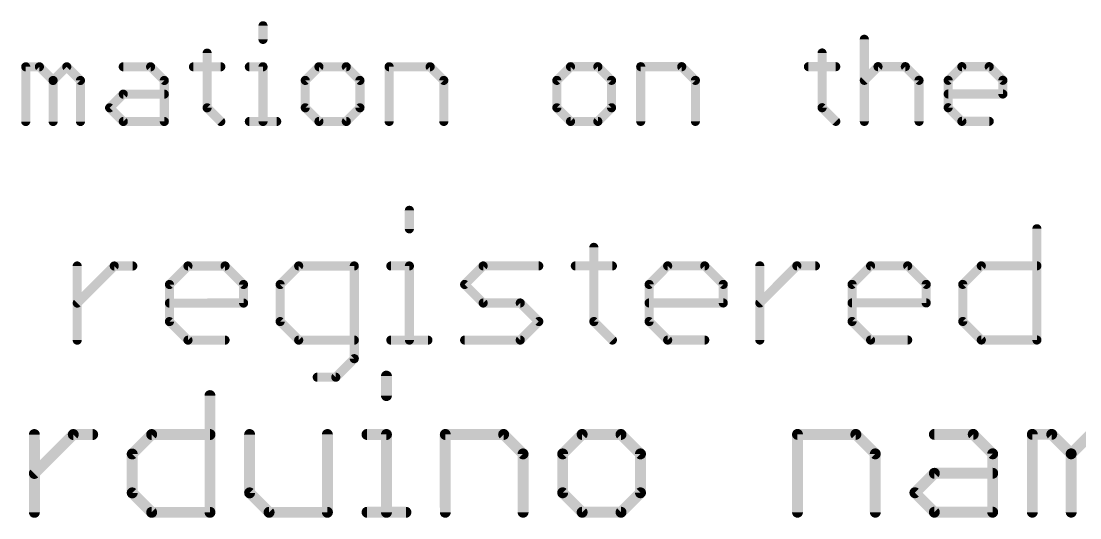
# Model space of a CAD drawing. Header units: millimetres. Extents: x -20 to 130, y -23 to 60.
# Drawn here: x -1.86 to 12.9, y -22.87 to -15.94 of the extents above; entities that cross this region are included whole.
import ezdxf

# ---------------------------------------------------------------- set-up
doc = ezdxf.new("R2010")
doc.units = ezdxf.units.MM
doc.header["$MEASUREMENT"] = 0
doc.layers.add('1', color=22, linetype='CONTINUOUS')

msp = doc.modelspace()

# ---------------------------------------------------------------- linework, layer by layer
at = {"layer": '1'}
for points, const_width in [([(1.50953, -16.0066), (1.50957, -16.1972)], 0.127), ([(9.89446, -16.19574), (9.89466, -17.33974)], 0.127), ([(0.73, -16.38804), (0.73013, -17.15064)], 0.127), ([(9.3056, -16.38654), (9.30573, -17.14914)], 0.127), ([(-1.79947, -16.57918), (-1.60877, -16.57914)], 0.127), ([(-1.79934, -17.34178), (-1.79947, -16.57918)], 0.127), ([(-1.60877, -16.57914), (-1.41804, -16.76971)], 0.127), ([(-1.41804, -16.76971), (-1.22747, -16.57908)], 0.127), ([(-1.22747, -16.57908), (-1.03674, -16.76964)], 0.127), ([(-0.43937, -16.57894), (-0.05807, -16.57887)], 0.127), ([(-0.05807, -16.57887), (0.13266, -16.76944)], 0.127), ([(0.53933, -16.57877), (0.92073, -16.5787)], 0.127), ([(1.31893, -16.57863), (1.50963, -16.5786)], 0.127), ([(1.50963, -16.5786), (1.50976, -17.3412)], 0.127), ([(2.28923, -16.57846), (2.09856, -16.7691)], 0.127), ([(2.67053, -16.5784), (2.28923, -16.57846)], 0.127), ([(2.86126, -16.76896), (2.67053, -16.5784)], 0.127), ([(3.26793, -16.57829), (3.83993, -16.57819)], 0.127), ([(3.26806, -17.34089), (3.26793, -16.57829)], 0.127), ([(3.83993, -16.57819), (4.03066, -16.76876)], 0.127), ([(5.79743, -16.57785), (5.60676, -16.76848)], 0.127), ([(6.17873, -16.57779), (5.79743, -16.57785)], 0.127), ([(6.36946, -16.76835), (6.17873, -16.57779)], 0.127), ([(6.77613, -16.57768), (7.34813, -16.57758)], 0.127), ([(6.77626, -17.34028), (6.77613, -16.57768)], 0.127), ([(7.34813, -16.57758), (7.53886, -16.76815)], 0.127), ([(9.11493, -16.57727), (9.49623, -16.57721)], 0.127), ([(9.89456, -16.76774), (10.08523, -16.5771)], 0.127), ([(10.08523, -16.5771), (10.46653, -16.57704)], 0.127), ([(10.46653, -16.57704), (10.65726, -16.7676)], 0.127), ([(11.06396, -16.76753), (11.25463, -16.5769)], 0.127), ([(11.25463, -16.5769), (11.63593, -16.57683)], 0.127), ([(11.63593, -16.57683), (11.82666, -16.7674)], 0.127), ([(-1.41804, -16.76971), (-1.41794, -17.34171)], 0.127), ([(-1.03674, -16.76964), (-1.03664, -17.34164)], 0.127), ([(0.13266, -16.76944), (0.13276, -17.34144)], 0.127), ([(2.09856, -16.7691), (2.09863, -17.1504)], 0.127), ([(2.86133, -17.15026), (2.86126, -16.76896)], 0.127), ([(4.03066, -16.76876), (4.03076, -17.34076)], 0.127), ([(5.60676, -16.76848), (5.60683, -17.14978)], 0.127), ([(6.36953, -17.14965), (6.36946, -16.76835)], 0.127), ([(7.53886, -16.76815), (7.53896, -17.34015)], 0.127), ([(10.65726, -16.7676), (10.65736, -17.3396)], 0.127), ([(11.06403, -17.14883), (11.06396, -16.76753)], 0.127), ([(11.82666, -16.7674), (11.8267, -16.9581)], 0.127), ([(-0.62997, -17.15087), (-0.4393, -16.96024)], 0.127), ([(-0.4393, -16.96024), (0.1327, -16.96014)], 0.127), ([(11.8267, -16.9581), (11.064, -16.95823)], 0.127), ([(-0.43924, -17.34154), (-0.62997, -17.15087)], 0.127), ([(0.73013, -17.15064), (0.92086, -17.3413)], 0.127), ([(2.09863, -17.1504), (2.28936, -17.34106)], 0.127), ([(2.67066, -17.341), (2.86133, -17.15026)], 0.127), ([(5.60683, -17.14978), (5.79756, -17.34045)], 0.127), ([(6.17886, -17.34038), (6.36953, -17.14965)], 0.127), ([(9.30573, -17.14914), (9.49636, -17.33981)], 0.127), ([(11.25476, -17.3395), (11.06403, -17.14883)], 0.127), ([(0.13276, -17.34144), (-0.43924, -17.34154)], 0.127), ([(1.31906, -17.34123), (1.70046, -17.34117)], 0.127), ([(2.28936, -17.34106), (2.67066, -17.341)], 0.127), ([(5.79756, -17.34045), (6.17886, -17.34038)], 0.127), ([(11.63606, -17.33943), (11.25476, -17.3395)], 0.127), ([(3.55018, -18.57964), (3.55023, -18.83814)], 0.127), ([(12.30093, -18.83662), (12.3012, -20.38732)], 0.127), ([(6.12297, -19.09609), (6.12315, -20.12989)], 0.127), ([(-1.0815, -20.38965), (-1.08168, -19.35585)], 0.127), ([(-1.08159, -19.87275), (-0.56478, -19.35576)], 0.127), ([(-0.56478, -19.35576), (-0.30628, -19.35572)], 0.127), ([(0.20466, -19.61403), (0.46312, -19.35558)], 0.127), ([(0.46312, -19.35558), (0.98002, -19.35549)], 0.127), ([(0.98002, -19.35549), (1.23856, -19.61385)], 0.127), ([(2.00672, -19.35531), (1.74836, -19.61376)], 0.127), ([(2.78212, -19.35518), (2.00672, -19.35531)], 0.127), ([(2.78234, -20.64748), (2.78212, -19.35518)], 0.127), ([(3.29192, -19.35509), (3.55032, -19.35504)], 0.127), ([(3.55032, -19.35504), (3.5505, -20.38884)], 0.127), ([(4.32096, -19.61331), (4.57942, -19.35486)], 0.127), ([(4.57942, -19.35486), (5.35472, -19.35473)], 0.127), ([(5.86452, -19.35464), (6.38142, -19.35455)], 0.127), ([(6.89366, -19.61286), (7.15212, -19.35442)], 0.127), ([(7.15212, -19.35442), (7.66902, -19.35432)], 0.127), ([(7.66902, -19.35432), (7.92746, -19.61268)], 0.127), ([(8.4374, -20.38799), (8.43722, -19.35419)], 0.127), ([(8.43731, -19.87109), (8.95412, -19.3541)], 0.127), ([(8.95412, -19.3541), (9.21262, -19.35406)], 0.127), ([(9.72356, -19.61237), (9.98202, -19.35392)], 0.127), ([(9.98202, -19.35392), (10.49892, -19.35383)], 0.127), ([(10.49892, -19.35383), (10.75746, -19.61219)], 0.127), ([(11.26726, -19.6121), (11.52562, -19.35365)], 0.127), ([(11.52562, -19.35365), (12.30102, -19.35352)], 0.127), ([(0.20475, -20.13093), (0.20466, -19.61403)], 0.127), ([(1.23856, -19.61385), (1.23861, -19.87235)], 0.127), ([(1.74836, -19.61376), (1.74845, -20.13066)], 0.127), ([(4.57951, -19.87176), (4.32096, -19.61331)], 0.127), ([(6.89375, -20.12976), (6.89366, -19.61286)], 0.127), ([(7.92746, -19.61268), (7.92751, -19.87118)], 0.127), ([(9.72365, -20.12927), (9.72356, -19.61237)], 0.127), ([(10.75746, -19.61219), (10.75751, -19.87069)], 0.127), ([(11.26735, -20.129), (11.26726, -19.6121)], 0.127), ([(1.23861, -19.87235), (0.20471, -19.87253)], 0.127), ([(5.09641, -19.87167), (4.57951, -19.87176)], 0.127), ([(5.35485, -20.13003), (5.09641, -19.87167)], 0.127), ([(7.92751, -19.87118), (6.89371, -19.87136)], 0.127), ([(10.75751, -19.87069), (9.72361, -19.87087)], 0.127), ([(0.4633, -20.38938), (0.20475, -20.13093)], 0.127), ([(1.74845, -20.13066), (2.0069, -20.38911)], 0.127), ([(5.0965, -20.38857), (5.35485, -20.13003)], 0.127), ([(6.12315, -20.12989), (6.3816, -20.38835)], 0.127), ([(7.1523, -20.38822), (6.89375, -20.12976)], 0.127), ([(9.9822, -20.38772), (9.72365, -20.12927)], 0.127), ([(11.5258, -20.38745), (11.26735, -20.129)], 0.127), ([(0.9802, -20.38929), (0.4633, -20.38938)], 0.127), ([(2.0069, -20.38911), (2.7823, -20.38898)], 0.127), ([(3.2921, -20.38889), (3.809, -20.3888)], 0.127), ([(4.3211, -20.38871), (5.0965, -20.38857)], 0.127), ([(7.6692, -20.38812), (7.1523, -20.38822)], 0.127), ([(10.4991, -20.38763), (9.9822, -20.38772)], 0.127), ([(12.3012, -20.38732), (11.5258, -20.38745)], 0.127), ([(2.52389, -20.90592), (2.78234, -20.64748)], 0.127), ([(3.23068, -20.891), (3.23073, -21.1622)], 0.1524), ([(2.26549, -20.90597), (2.52389, -20.90592)], 0.127), ([(0.76993, -21.16263), (0.77022, -22.78963)], 0.1524), ([(-1.67878, -22.79006), (-1.67897, -21.70536)], 0.1524), ([(-1.67888, -22.24776), (-1.13657, -21.70526)], 0.1524), ([(-1.13657, -21.70526), (-0.86547, -21.70521)], 0.1524), ([(-0.31463, -21.97632), (-0.04347, -21.70507)], 0.1524), ([(-0.04347, -21.70507), (0.77003, -21.70493)], 0.1524), ([(1.32253, -21.70483), (1.32267, -22.51833)], 0.1524), ([(2.40732, -22.78934), (2.40713, -21.70464)], 0.1524), ([(2.95963, -21.70455), (3.23083, -21.7045)], 0.1524), ([(3.23083, -21.7045), (3.23102, -22.7892)], 0.1524), ([(4.05113, -21.70436), (4.86463, -21.70421)], 0.1524), ([(4.05132, -22.78906), (4.05113, -21.70436)], 0.1524), ([(4.86463, -21.70421), (5.13577, -21.97537)], 0.1524), ([(5.95943, -21.70402), (5.68827, -21.97527)], 0.1524), ([(6.50173, -21.70393), (5.95943, -21.70402)], 0.1524), ([(6.77297, -21.97508), (6.50173, -21.70393)], 0.1524), ([(8.96263, -21.7035), (9.77603, -21.70336)], 0.1524), ([(8.96282, -22.7882), (8.96263, -21.7035)], 0.1524), ([(9.77603, -21.70336), (10.04727, -21.97451)], 0.1524), ([(10.87093, -21.70317), (11.41323, -21.70307)], 0.1524), ([(11.41323, -21.70307), (11.68447, -21.97422)], 0.1524), ([(12.23693, -21.70293), (12.50803, -21.70288)], 0.1524), ([(12.23712, -22.78763), (12.23693, -21.70293)], 0.1524), ([(12.50803, -21.70288), (12.77927, -21.97403)], 0.1524), ([(12.77927, -21.97403), (13.05043, -21.70279)], 0.1524), ([(-0.31453, -22.51862), (-0.31463, -21.97632)], 0.1524), ([(5.13577, -21.97537), (5.13592, -22.78887)], 0.1524), ([(5.68827, -21.97527), (5.68837, -22.51757)], 0.1524), ([(6.77307, -22.51738), (6.77297, -21.97508)], 0.1524), ([(10.04727, -21.97451), (10.04742, -22.78801)], 0.1524), ([(11.68447, -21.97422), (11.68462, -22.78772)], 0.1524), ([(12.77927, -21.97403), (12.77942, -22.78753)], 0.1524), ([(10.59987, -22.51671), (10.87102, -22.24557)], 0.1524), ([(10.87102, -22.24557), (11.68452, -22.24542)], 0.1524), ([(-0.04328, -22.78977), (-0.31453, -22.51862)], 0.1524), ([(1.32267, -22.51833), (1.59392, -22.78949)], 0.1524), ([(5.68837, -22.51757), (5.95962, -22.78872)], 0.1524), ([(6.50192, -22.78863), (6.77307, -22.51738)], 0.1524), ([(10.87112, -22.78787), (10.59987, -22.51671)], 0.1524), ([(0.77022, -22.78963), (-0.04328, -22.78977)], 0.1524), ([(1.59392, -22.78949), (2.40732, -22.78934)], 0.1524), ([(2.95982, -22.78925), (3.50222, -22.78915)], 0.1524), ([(5.95962, -22.78872), (6.50192, -22.78863)], 0.1524), ([(11.68462, -22.78772), (10.87112, -22.78787)], 0.1524)]:
    msp.add_lwpolyline(points, dxfattribs=dict(at, const_width=const_width))
for points, const_width in [([(1.54123, -16.00659, 1), (1.47783, -16.00661)], 0.0635), ([(1.47787, -16.19721, 1), (1.54127, -16.19719)], 0.0635), ([(9.92626, -16.19573, 1), (9.86276, -16.19574)], 0.0635), ([(0.7618, -16.38803, 1), (0.6983, -16.38804)], 0.0635), ([(9.3373, -16.38653, 1), (9.2738, -16.38654)], 0.0635), ([(-1.79947, -16.54738, 1), (-1.79946, -16.61088)], 0.0635), ([(-1.76767, -16.57917, 1), (-1.83117, -16.57918)], 0.0635), ([(-1.58627, -16.55664, 1), (-1.63116, -16.60155)], 0.0635), ([(-1.60876, -16.61084, 1), (-1.60877, -16.54734)], 0.0635), ([(-1.20497, -16.55657, 1), (-1.24986, -16.60148)], 0.0635), ([(-1.20496, -16.60147, 1), (-1.24987, -16.55658)], 0.0635), ([(-0.43937, -16.54714, 1), (-0.43936, -16.61064)], 0.0635), ([(-0.03557, -16.55637, 1), (-0.08046, -16.60128)], 0.0635), ([(-0.05806, -16.61057, 1), (-0.05807, -16.54707)], 0.0635), ([(0.53933, -16.54697, 1), (0.53934, -16.61047)], 0.0635), ([(0.92074, -16.6104, 1), (0.92073, -16.5469)], 0.0635), ([(1.31893, -16.54683, 1), (1.31894, -16.61033)], 0.0635), ([(1.54133, -16.57859, 1), (1.47793, -16.57861)], 0.0635), ([(1.50964, -16.6103, 1), (1.50963, -16.5468)], 0.0635), ([(2.28923, -16.54666, 1), (2.28924, -16.61016)], 0.0635), ([(2.31164, -16.60086, 1), (2.26673, -16.55597)], 0.0635), ([(2.69303, -16.55589, 1), (2.64814, -16.6008)], 0.0635), ([(2.67054, -16.6101, 1), (2.67053, -16.5466)], 0.0635), ([(3.26793, -16.54649, 1), (3.26794, -16.60999)], 0.0635), ([(3.29973, -16.57829, 1), (3.23623, -16.5783)], 0.0635), ([(3.86243, -16.55569, 1), (3.81754, -16.6006)], 0.0635), ([(3.83994, -16.60989, 1), (3.83993, -16.54639)], 0.0635), ([(5.79743, -16.54605, 1), (5.79744, -16.60955)], 0.0635), ([(5.81984, -16.60025, 1), (5.77493, -16.55536)], 0.0635), ([(6.20123, -16.55528, 1), (6.15634, -16.60019)], 0.0635), ([(6.17874, -16.60949, 1), (6.17873, -16.54599)], 0.0635), ([(6.77613, -16.54588, 1), (6.77614, -16.60938)], 0.0635), ([(6.80793, -16.57768, 1), (6.74443, -16.57769)], 0.0635), ([(7.37063, -16.55508, 1), (7.32574, -16.59998)], 0.0635), ([(7.34814, -16.60928, 1), (7.34813, -16.54578)], 0.0635), ([(9.11493, -16.54547, 1), (9.11494, -16.60897)], 0.0635), ([(9.49624, -16.60891, 1), (9.49623, -16.54541)], 0.0635), ([(10.08523, -16.5453, 1), (10.08524, -16.6088)], 0.0635), ([(10.10764, -16.5995, 1), (10.06273, -16.55461)], 0.0635), ([(10.48903, -16.55453, 1), (10.44404, -16.59944)], 0.0635), ([(10.46654, -16.60874, 1), (10.46653, -16.54524)], 0.0635), ([(11.25463, -16.5451, 1), (11.25464, -16.6086)], 0.0635), ([(11.27704, -16.5993, 1), (11.23213, -16.5544)], 0.0635), ([(11.65833, -16.55433, 1), (11.61344, -16.59924)], 0.0635), ([(11.63594, -16.60853, 1), (11.63593, -16.54503)], 0.0635), ([(-1.38634, -16.76971, 1), (-1.44984, -16.76972)], 0.0635), ([(-1.44054, -16.74731, 1), (-1.39563, -16.79221)], 0.0635), ([(-1.44053, -16.79221, 1), (-1.39564, -16.74731)], 0.0635), ([(-1.00504, -16.76964, 1), (-1.06854, -16.76965)], 0.0635), ([(-1.05923, -16.79215, 1), (-1.01434, -16.74724)], 0.0635), ([(0.16436, -16.76943, 1), (0.10086, -16.76945)], 0.0635), ([(0.11017, -16.79194, 1), (0.15506, -16.74704)], 0.0635), ([(2.13036, -16.76909, 1), (2.06686, -16.7691)], 0.0635), ([(2.07616, -16.7467, 1), (2.12107, -16.79159)], 0.0635), ([(2.89296, -16.76896, 1), (2.82946, -16.76897)], 0.0635), ([(2.83877, -16.79147, 1), (2.88366, -16.74656)], 0.0635), ([(4.06236, -16.76875, 1), (3.99886, -16.76877)], 0.0635), ([(4.00817, -16.79126, 1), (4.05306, -16.74636)], 0.0635), ([(5.63856, -16.76848, 1), (5.57506, -16.76849)], 0.0635), ([(5.58436, -16.74609, 1), (5.62927, -16.79098)], 0.0635), ([(6.40116, -16.76835, 1), (6.33766, -16.76836)], 0.0635), ([(6.34697, -16.79086, 1), (6.39186, -16.74595)], 0.0635), ([(7.57056, -16.76814, 1), (7.50706, -16.76815)], 0.0635), ([(7.51637, -16.79065, 1), (7.56126, -16.74574)], 0.0635), ([(9.87216, -16.74534, 1), (9.91707, -16.79023)], 0.0635), ([(10.68896, -16.7676, 1), (10.62546, -16.76761)], 0.0635), ([(10.63477, -16.79011, 1), (10.67966, -16.7452)], 0.0635), ([(11.09576, -16.76753, 1), (11.03226, -16.76754)], 0.0635), ([(11.04156, -16.74514, 1), (11.08647, -16.79003)], 0.0635), ([(11.85836, -16.76739, 1), (11.79486, -16.7674)], 0.0635), ([(11.80417, -16.7899, 1), (11.84906, -16.745)], 0.0635), ([(-0.43931, -16.92844, 1), (-0.4393, -16.99194)], 0.0635), ([(-0.4168, -16.98264, 1), (-0.46171, -16.93774)], 0.0635), ([(0.1327, -16.99184, 1), (0.13269, -16.92834)], 0.0635), ([(11.06399, -16.92643, 1), (11.064, -16.98993)], 0.0635), ([(11.7949, -16.9581, 1), (11.8584, -16.95809)], 0.0635), ([(11.8267, -16.9898, 1), (11.82669, -16.9263)], 0.0635), ([(-0.60747, -17.12847, 1), (-0.65236, -17.17338)], 0.0635), ([(-0.65237, -17.12848, 1), (-0.60746, -17.17337)], 0.0635), ([(0.75263, -17.12823, 1), (0.70774, -17.17314)], 0.0635), ([(0.69843, -17.15064, 1), (0.76193, -17.15063)], 0.0635), ([(2.12113, -17.12799, 1), (2.07624, -17.1729)], 0.0635), ([(2.06693, -17.1504, 1), (2.13043, -17.15039)], 0.0635), ([(2.82953, -17.15027, 1), (2.89303, -17.15026)], 0.0635), ([(2.88374, -17.17276, 1), (2.83883, -17.12787)], 0.0635), ([(5.62933, -17.12738, 1), (5.58444, -17.17229)], 0.0635), ([(5.57513, -17.14979, 1), (5.63863, -17.14978)], 0.0635), ([(6.33773, -17.14966, 1), (6.40123, -17.14965)], 0.0635), ([(6.39194, -17.17215, 1), (6.34703, -17.12726)], 0.0635), ([(9.32813, -17.12674, 1), (9.28324, -17.17164)], 0.0635), ([(9.27393, -17.14914, 1), (9.33743, -17.14913)], 0.0635), ([(11.08653, -17.12643, 1), (11.04164, -17.17134)], 0.0635), ([(11.03233, -17.14884, 1), (11.09583, -17.14883)], 0.0635), ([(-1.83104, -17.34178, 1), (-1.76754, -17.34177)], 0.0635), ([(-1.44974, -17.34172, 1), (-1.38624, -17.34171)], 0.0635), ([(-1.06844, -17.34165, 1), (-1.00494, -17.34164)], 0.0635), ([(-0.43924, -17.30984, 1), (-0.43923, -17.37324)], 0.0635), ([(-0.46163, -17.36404, 1), (-0.41674, -17.31904)], 0.0635), ([(0.10096, -17.34145, 1), (0.16446, -17.34143)], 0.0635), ([(0.13277, -17.37314, 1), (0.13276, -17.30974)], 0.0635), ([(0.89837, -17.36381, 1), (0.94326, -17.3188)], 0.0635), ([(1.31906, -17.30953, 1), (1.31907, -17.37293)], 0.0635), ([(1.47806, -17.34121, 1), (1.54146, -17.34119)], 0.0635), ([(1.70047, -17.37287, 1), (1.70046, -17.30947)], 0.0635), ([(2.28936, -17.30936, 1), (2.28937, -17.37276)], 0.0635), ([(2.26687, -17.36357, 1), (2.31176, -17.31856)], 0.0635), ([(2.64826, -17.3185, 1), (2.69317, -17.36349)], 0.0635), ([(2.67067, -17.3727, 1), (2.67066, -17.3093)], 0.0635), ([(3.23636, -17.3409, 1), (3.29986, -17.34089)], 0.0635), ([(3.99896, -17.34077, 1), (4.06246, -17.34075)], 0.0635), ([(5.79756, -17.30875, 1), (5.79757, -17.37215)], 0.0635), ([(5.77507, -17.36296, 1), (5.81996, -17.31795)], 0.0635), ([(6.15646, -17.31789, 1), (6.20137, -17.36288)], 0.0635), ([(6.17887, -17.37208, 1), (6.17886, -17.30868)], 0.0635), ([(6.74456, -17.34029, 1), (6.80806, -17.34028)], 0.0635), ([(7.50716, -17.34015, 1), (7.57066, -17.34014)], 0.0635), ([(9.47397, -17.36231, 1), (9.51886, -17.3173)], 0.0635), ([(9.86296, -17.33974, 1), (9.92646, -17.33973)], 0.0635), ([(10.62556, -17.33961, 1), (10.68906, -17.3396)], 0.0635), ([(11.25476, -17.3078, 1), (11.25477, -17.3712)], 0.0635), ([(11.23227, -17.362, 1), (11.27716, -17.317)], 0.0635), ([(11.63607, -17.37113, 1), (11.63606, -17.30773)], 0.0635), ([(3.58198, -18.57964, 1), (3.51848, -18.57965)], 0.0635), ([(3.51853, -18.83815, 1), (3.58203, -18.83814)], 0.0635), ([(12.33263, -18.83661, 1), (12.26913, -18.83662)], 0.0635), ([(6.15467, -19.09609, 1), (6.09117, -19.0961)], 0.0635), ([(-1.04988, -19.35585, 1), (-1.11338, -19.35586)], 0.0635), ([(-0.56479, -19.32396, 1), (-0.56478, -19.38746)], 0.0635), ([(-0.54228, -19.37816, 1), (-0.58719, -19.33327)], 0.0635), ([(-0.30628, -19.38742, 1), (-0.30629, -19.32392)], 0.0635), ([(0.46311, -19.32378, 1), (0.46312, -19.38728)], 0.0635), ([(0.48552, -19.37798, 1), (0.44061, -19.33309)], 0.0635), ([(1.00251, -19.33299, 1), (0.95762, -19.3779)], 0.0635), ([(0.98002, -19.38719, 1), (0.98001, -19.32369)], 0.0635), ([(2.00671, -19.32351, 1), (2.00672, -19.38701)], 0.0635), ([(2.02922, -19.37771, 1), (1.98431, -19.33282)], 0.0635), ([(2.81382, -19.35517, 1), (2.75032, -19.35518)], 0.0635), ([(2.78212, -19.38688, 1), (2.78211, -19.32338)], 0.0635), ([(3.29191, -19.32329, 1), (3.29192, -19.38679)], 0.0635), ([(3.58212, -19.35504, 1), (3.51862, -19.35505)], 0.0635), ([(3.55032, -19.38674, 1), (3.55031, -19.32324)], 0.0635), ([(4.57941, -19.32306, 1), (4.57942, -19.38656)], 0.0635), ([(4.60182, -19.37726, 1), (4.55691, -19.33237)], 0.0635), ([(5.35472, -19.38643, 1), (5.35471, -19.32293)], 0.0635), ([(5.86451, -19.32284, 1), (5.86452, -19.38634)], 0.0635), ([(6.38142, -19.38625, 1), (6.38141, -19.32275)], 0.0635), ([(7.15211, -19.32262, 1), (7.15212, -19.38612)], 0.0635), ([(7.17452, -19.37681, 1), (7.12961, -19.33192)], 0.0635), ([(7.69141, -19.33182, 1), (7.64652, -19.37673)], 0.0635), ([(7.66902, -19.38602, 1), (7.66901, -19.32252)], 0.0635), ([(8.46902, -19.35419, 1), (8.40552, -19.3542)], 0.0635), ([(8.95411, -19.3223, 1), (8.95412, -19.3858)], 0.0635), ([(8.97662, -19.3765, 1), (8.93171, -19.3316)], 0.0635), ([(9.21262, -19.38576, 1), (9.21261, -19.32226)], 0.0635), ([(9.98201, -19.32212, 1), (9.98202, -19.38562)], 0.0635), ([(10.00442, -19.37632, 1), (9.95951, -19.33143)], 0.0635), ([(10.52141, -19.33133, 1), (10.47652, -19.37623)], 0.0635), ([(10.49892, -19.38553, 1), (10.49891, -19.32203)], 0.0635), ([(11.52561, -19.32185, 1), (11.52562, -19.38535)], 0.0635), ([(11.54812, -19.37605, 1), (11.50321, -19.33116)], 0.0635), ([(12.30102, -19.38522, 1), (12.30101, -19.32172)], 0.0635), ([(0.23646, -19.61402, 1), (0.17296, -19.61403)], 0.0635), ([(0.18226, -19.59163, 1), (0.22717, -19.63652)], 0.0635), ([(1.27026, -19.61384, 1), (1.20676, -19.61385)], 0.0635), ([(1.21607, -19.63635, 1), (1.26096, -19.59144)], 0.0635), ([(1.78006, -19.61375, 1), (1.71656, -19.61376)], 0.0635), ([(1.72586, -19.59136, 1), (1.77077, -19.63625)], 0.0635), ([(4.34346, -19.59091, 1), (4.29857, -19.63581)], 0.0635), ([(4.29856, -19.59091, 1), (4.34347, -19.63581)], 0.0635), ([(6.87116, -19.59046, 1), (6.91617, -19.63536)], 0.0635), ([(6.92546, -19.61285, 1), (6.86196, -19.61287)], 0.0635), ([(7.95926, -19.61267, 1), (7.89576, -19.61269)], 0.0635), ([(7.90507, -19.63518, 1), (7.94996, -19.59028)], 0.0635), ([(9.75536, -19.61236, 1), (9.69186, -19.61237)], 0.0635), ([(9.70116, -19.58997, 1), (9.74607, -19.63486)], 0.0635), ([(10.78916, -19.61218, 1), (10.72566, -19.61219)], 0.0635), ([(10.73497, -19.63469, 1), (10.77986, -19.58978)], 0.0635), ([(11.29896, -19.61209, 1), (11.23546, -19.6121)], 0.0635), ([(11.24476, -19.5897, 1), (11.28967, -19.63459)], 0.0635), ([(-1.104, -19.85026, 1), (-1.05909, -19.89515)], 0.0635), ([(0.2047, -19.84073, 1), (0.20471, -19.90423)], 0.0635), ([(1.20681, -19.87235, 1), (1.27031, -19.87234)], 0.0635), ([(1.23861, -19.90405, 1), (1.2386, -19.84055)], 0.0635), ([(4.5795, -19.83996, 1), (4.57951, -19.90346)], 0.0635), ([(4.55701, -19.89417, 1), (4.6019, -19.84926)], 0.0635), ([(5.1188, -19.84917, 1), (5.07391, -19.89408)], 0.0635), ([(5.09641, -19.90337, 1), (5.0964, -19.83987)], 0.0635), ([(6.8937, -19.83956, 1), (6.89371, -19.90306)], 0.0635), ([(7.89581, -19.87119, 1), (7.95931, -19.87117)], 0.0635), ([(7.92751, -19.90288, 1), (7.9275, -19.83938)], 0.0635), ([(8.4149, -19.84859, 1), (8.45981, -19.89349)], 0.0635), ([(9.7236, -19.83907, 1), (9.72361, -19.90257)], 0.0635), ([(10.72571, -19.87069, 1), (10.78921, -19.87068)], 0.0635), ([(10.75751, -19.90239, 1), (10.7575, -19.83889)], 0.0635), ([(0.22725, -20.10852, 1), (0.18236, -20.15343)], 0.0635), ([(1.77085, -20.10825, 1), (1.72596, -20.15316)], 0.0635), ([(5.37736, -20.15252, 1), (5.33245, -20.10763)], 0.0635), ([(5.33246, -20.15253, 1), (5.37735, -20.10762)], 0.0635), ([(6.14555, -20.10749, 1), (6.10066, -20.1524)], 0.0635), ([(6.91625, -20.10736, 1), (6.87126, -20.15226)], 0.0635), ([(9.74615, -20.10686, 1), (9.70126, -20.15177)], 0.0635), ([(11.28975, -20.10659, 1), (11.24486, -20.1515)], 0.0635), ([(0.17305, -20.13093, 1), (0.23655, -20.13092)], 0.0635), ([(1.71665, -20.13066, 1), (1.78015, -20.13065)], 0.0635), ([(6.09135, -20.1299, 1), (6.15485, -20.12989)], 0.0635), ([(6.86205, -20.12977, 1), (6.92555, -20.12975)], 0.0635), ([(9.69195, -20.12927, 1), (9.75545, -20.12926)], 0.0635), ([(11.23555, -20.129, 1), (11.29905, -20.12899)], 0.0635), ([(-1.1132, -20.38966, 1), (-1.0497, -20.38965)], 0.0635), ([(0.46329, -20.35768, 1), (0.4633, -20.42118)], 0.0635), ([(0.4408, -20.41189, 1), (0.48569, -20.36688)], 0.0635), ([(0.9802, -20.42109, 1), (0.98019, -20.35759)], 0.0635), ([(2.00689, -20.35741, 1), (2.0069, -20.42091)], 0.0635), ([(1.9845, -20.41162, 1), (2.02939, -20.36661)], 0.0635), ([(2.7823, -20.42078, 1), (2.78229, -20.35728)], 0.0635), ([(3.29209, -20.35719, 1), (3.2921, -20.42069)], 0.0635), ([(3.5188, -20.38885, 1), (3.5823, -20.38884)], 0.0635), ([(3.809, -20.4206, 1), (3.80899, -20.3571)], 0.0635), ([(4.32109, -20.35701, 1), (4.3211, -20.42051)], 0.0635), ([(5.07399, -20.36608, 1), (5.1189, -20.41107)], 0.0635), ([(5.0965, -20.42037, 1), (5.09649, -20.35687)], 0.0635), ([(6.3592, -20.41085, 1), (6.40409, -20.36585)], 0.0635), ([(7.15229, -20.35652, 1), (7.1523, -20.42002)], 0.0635), ([(7.1298, -20.41072, 1), (7.17469, -20.36571)], 0.0635), ([(7.6692, -20.41992, 1), (7.66919, -20.35642)], 0.0635), ([(8.4057, -20.388, 1), (8.4692, -20.38799)], 0.0635), ([(9.98219, -20.35602, 1), (9.9822, -20.41952)], 0.0635), ([(9.9597, -20.41023, 1), (10.00459, -20.36522)], 0.0635), ([(10.4991, -20.41943, 1), (10.49909, -20.35593)], 0.0635), ([(11.52579, -20.35575, 1), (11.5258, -20.41925)], 0.0635), ([(11.5034, -20.40996, 1), (11.54829, -20.36495)], 0.0635), ([(12.2694, -20.38732, 1), (12.3329, -20.38731)], 0.0635), ([(12.3012, -20.41912, 1), (12.30119, -20.35562)], 0.0635), ([(2.75054, -20.64748, 1), (2.81404, -20.64747)], 0.0635), ([(2.80475, -20.66987, 1), (2.75984, -20.62498)], 0.0635), ([(3.26878, -20.89099, 1), (3.19258, -20.89101)], 0.0762), ([(2.26548, -20.87427, 1), (2.26549, -20.93777)], 0.0635), ([(2.50148, -20.88353, 1), (2.54639, -20.92842)], 0.0635), ([(2.52389, -20.93772, 1), (2.52388, -20.87422)], 0.0635), ([(0.80803, -21.16262, 1), (0.73183, -21.16264)], 0.0762), ([(3.19263, -21.16221, 1), (3.26883, -21.16219)], 0.0762), ([(-1.64087, -21.70535, 1), (-1.71707, -21.70536)], 0.0762), ([(-1.13658, -21.66716, 1), (-1.13657, -21.74336)], 0.0762), ([(-1.10967, -21.73226, 1), (-1.16358, -21.67837)], 0.0762), ([(-0.86547, -21.74331, 1), (-0.86548, -21.66711)], 0.0762), ([(-0.04348, -21.66697, 1), (-0.04347, -21.74317)], 0.0762), ([(-0.01657, -21.73207, 1), (-0.07038, -21.67818)], 0.0762), ([(0.77003, -21.74303, 1), (0.77002, -21.66683)], 0.0762), ([(1.36063, -21.70483, 1), (1.28443, -21.70484)], 0.0762), ([(2.44523, -21.70464, 1), (2.36903, -21.70465)], 0.0762), ([(2.95962, -21.66645, 1), (2.95963, -21.74265)], 0.0762), ([(3.26893, -21.70449, 1), (3.19273, -21.70451)], 0.0762), ([(3.23083, -21.7426, 1), (3.23082, -21.6664)], 0.0762), ([(4.08923, -21.70435, 1), (4.01303, -21.70436)], 0.0762), ([(4.05112, -21.66626, 1), (4.05113, -21.74246)], 0.0762), ([(4.89152, -21.67731, 1), (4.83763, -21.73122)], 0.0762), ([(4.86463, -21.74231, 1), (4.86462, -21.66611)], 0.0762), ([(5.95942, -21.66592, 1), (5.95943, -21.74212)], 0.0762), ([(5.98633, -21.73102, 1), (5.93252, -21.67713)], 0.0762), ([(6.52872, -21.67702, 1), (6.47483, -21.73093)], 0.0762), ([(6.50173, -21.74203, 1), (6.50172, -21.66583)], 0.0762), ([(9.00073, -21.70349, 1), (8.92453, -21.70351)], 0.0762), ([(8.96262, -21.6654, 1), (8.96263, -21.7416)], 0.0762), ([(9.80302, -21.67645, 1), (9.74913, -21.73036)], 0.0762), ([(9.77603, -21.74146, 1), (9.77602, -21.66526)], 0.0762), ([(10.87092, -21.66507, 1), (10.87093, -21.74127)], 0.0762), ([(11.44012, -21.67617, 1), (11.38633, -21.73008)], 0.0762), ([(11.41323, -21.74117, 1), (11.41322, -21.66497)], 0.0762), ([(12.27503, -21.70292, 1), (12.19883, -21.70293)], 0.0762), ([(12.23692, -21.66483, 1), (12.23693, -21.74103)], 0.0762), ([(12.53502, -21.67598, 1), (12.48113, -21.72989)], 0.0762), ([(12.50803, -21.74098, 1), (12.50802, -21.66478)], 0.0762), ([(-0.27653, -21.97631, 1), (-0.35273, -21.97633)], 0.0762), ([(-0.34153, -21.94942, 1), (-0.28762, -22.00321)], 0.0762), ([(5.17387, -21.97536, 1), (5.09767, -21.97537)], 0.0762), ([(5.10888, -22.00227, 1), (5.16277, -21.94846)], 0.0762), ([(5.72637, -21.97526, 1), (5.65017, -21.97528)], 0.0762), ([(5.66137, -21.94838, 1), (5.71528, -22.00217)], 0.0762), ([(6.81107, -21.97507, 1), (6.73487, -21.97509)], 0.0762), ([(6.74608, -22.00199, 1), (6.79987, -21.94818)], 0.0762), ([(10.08537, -21.9745, 1), (10.00917, -21.97452)], 0.0762), ([(10.02038, -22.00141, 1), (10.07427, -21.94761)], 0.0762), ([(11.72257, -21.97422, 1), (11.64637, -21.97423)], 0.0762), ([(11.65748, -22.00113, 1), (11.71137, -21.94732)], 0.0762), ([(12.81737, -21.97403, 1), (12.74117, -21.97404)], 0.0762), ([(12.75237, -21.94714, 1), (12.80618, -22.00093)], 0.0762), ([(12.75238, -22.00094, 1), (12.80617, -21.94713)], 0.0762), ([(-1.70578, -22.22076, 1), (-1.65187, -22.27465)], 0.0762), ([(10.87101, -22.20747, 1), (10.87103, -22.28367)], 0.0762), ([(10.89793, -22.27246, 1), (10.84402, -22.21857)], 0.0762), ([(11.68453, -22.28352, 1), (11.68451, -22.20732)], 0.0762), ([(-0.35263, -22.51863, 1), (-0.27643, -22.51861)], 0.0762), ([(-0.28754, -22.49171, 1), (-0.34143, -22.54562)], 0.0762), ([(1.34956, -22.49143, 1), (1.29567, -22.54534)], 0.0762), ([(1.28457, -22.51834, 1), (1.36077, -22.51833)], 0.0762), ([(5.65027, -22.51758, 1), (5.72647, -22.51756)], 0.0762), ([(5.71536, -22.49067, 1), (5.66147, -22.54458)], 0.0762), ([(6.73497, -22.51739, 1), (6.81117, -22.51737)], 0.0762), ([(6.79997, -22.54438, 1), (6.74616, -22.49049)], 0.0762), ([(10.62686, -22.48981, 1), (10.57297, -22.54372)], 0.0762), ([(10.57296, -22.48982, 1), (10.62687, -22.54371)], 0.0762), ([(-0.04329, -22.75167, 1), (-0.04328, -22.82787)], 0.0762), ([(-0.07018, -22.81668, 1), (-0.01639, -22.76287)], 0.0762), ([(0.77022, -22.82773, 1), (0.77021, -22.75153)], 0.0762), ([(1.59391, -22.75139, 1), (1.59392, -22.82759)], 0.0762), ([(1.56692, -22.81639, 1), (1.62081, -22.76258)], 0.0762), ([(2.40732, -22.82744, 1), (2.40731, -22.75124)], 0.0762), ([(2.95981, -22.75115, 1), (2.95982, -22.82735)], 0.0762), ([(3.50222, -22.82725, 1), (3.50221, -22.75105)], 0.0762), ([(5.95961, -22.75062, 1), (5.95962, -22.82682)], 0.0762), ([(5.93272, -22.81563, 1), (5.98651, -22.76182)], 0.0762), ([(6.47501, -22.76173, 1), (6.52892, -22.81552)], 0.0762), ([(6.50192, -22.82673, 1), (6.50191, -22.75053)], 0.0762), ([(10.87111, -22.74977, 1), (10.87112, -22.82597)], 0.0762), ([(10.84412, -22.81477, 1), (10.89801, -22.76096)], 0.0762), ([(11.68462, -22.82582, 1), (11.68461, -22.74962)], 0.0762), ([(-1.71688, -22.79006, 1), (-1.64068, -22.79005)], 0.0762), ([(0.73212, -22.78964, 1), (0.80832, -22.78962)], 0.0762), ([(2.36922, -22.78935, 1), (2.44542, -22.78934)], 0.0762), ([(3.19292, -22.78921, 1), (3.26912, -22.78919)], 0.0762), ([(4.01322, -22.78906, 1), (4.08942, -22.78905)], 0.0762), ([(5.09782, -22.78887, 1), (5.17402, -22.78886)], 0.0762), ([(8.92472, -22.78821, 1), (9.00092, -22.78819)], 0.0762), ([(10.00932, -22.78802, 1), (10.08552, -22.788)], 0.0762), ([(11.64652, -22.78773, 1), (11.72272, -22.78772)], 0.0762), ([(12.19902, -22.78763, 1), (12.27522, -22.78762)], 0.0762), ([(12.74132, -22.78754, 1), (12.81752, -22.78753)], 0.0762)]:
    msp.add_lwpolyline(points, format="xyb", dxfattribs=dict(at, const_width=const_width))

doc.saveas('drawing.dxf')
